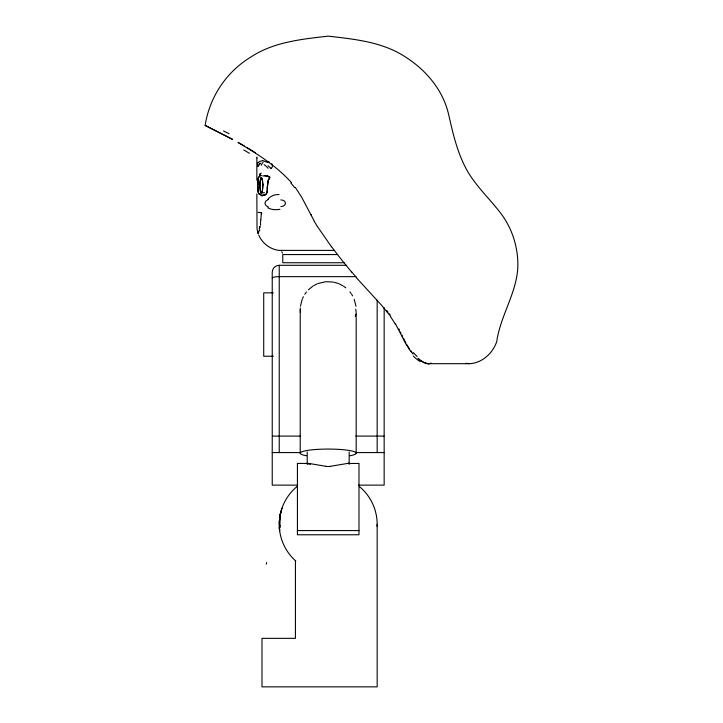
<?xml version="1.0" encoding="UTF-8"?>
<svg xmlns="http://www.w3.org/2000/svg" width="723" height="723" viewBox="0 0 723 723"><rect width="100%" height="100%" fill="white"/><g stroke="black" fill="none" stroke-linecap="round" stroke-linejoin="round"><path stroke-width="1.08" d="M256.846 157.994L256.846 180.199M257.912 185.847L257.912 183.344M259.928 186.633L259.973 183.109M262.838 184.365A15.129 6.146 90 0 1 262.856 185.477L262.377 190.863M300.298 307.899L300.334 312.219M267.329 189.453L267.356 188.857M267.356 188.938L267.447 187.374M267.139 191.694L267.338 189.254M259.991 182.82L261.13 177.587L262.476 180.596M260.027 182.151L259.964 183.262A14.785 4.383 90 0 0 259.855 185.45M267.501 186.724L268.296 181.229M257.623 164.609L257.74 166.407A3.009 0.488 -88.8 0 1 257.695 166.163L257.587 165.675M279.611 518.246L281.916 508.305M260.226 180.262L260.181 180.551A10.8 3.398 89.7 0 0 259.982 182.115M300.452 306.2L302.187 299.277M262.44 190.538L261.491 193.258A2.332 0.804 -88.1 0 1 261.003 193.258L259.964 187.519M280.334 513.963L279.277 522.123L279.656 530.727M257.731 163.904L257.587 165.558M260.018 227.266L260.108 226.778M280.054 515.354L280.425 513.556M267.085 192.047L266.832 193.05A3.362 1.681 -89.4 0 1 266.552 193.719L264.501 195.093M260.687 223.94L260.416 225.287M268.079 182.16L268.188 181.663M280.452 513.429L280.669 512.544M355.3 316.403L355.716 314.668M232.083 139.25L205.142 125.422C209.516 97.298 226.136 72.164 250.447 57.307C273.348 41.97 301.554 39.205 328.197 36.15C354.848 39.205 383.054 41.97 405.946 57.307C426.886 70.727 443.777 91.206 448.956 115.933C453.402 135.337 457.957 155.102 468.215 172.417C477.198 187.302 490.031 199.25 500.533 213.023C511.523 227.284 517.415 244.97 517.858 262.928C518.4 290.773 500.578 314.415 496.746 341.527C492.86 353.213 481.952 363.308 469.272 363.687L428.387 363.687M259.331 229.923L258.274 233.755A25.188 25.188 0 0 1 257.017 228.341L256.846 193.863M258.328 232.21L258.192 233.402M281.69 508.974L281.925 508.296M302.566 298.427L303.344 296.728M260.199 190.52L260.244 190.8A6.85 2.241 -89.3 0 0 260.434 191.794A6.724 2.223 -89.2 0 0 260.479 192.029A4.284 1.437 -88.9 0 0 260.705 192.734L261.247 193.366L261.862 192.67A4.211 1.473 -88.5 0 0 262.078 192.047A6.859 2.458 -89 0 0 262.359 190.836M269.408 178.698L269.787 177.252L269.308 178.879M258.174 162.594L260 161.31L262.594 160.696M260.316 163.389L257.912 166.462M304.781 294.27L306.48 291.938M259.295 164.455L259.937 163.705M308.414 289.787L312.887 286.154M260.144 163.525L260.379 163.344A20.886 7.438 73 0 1 260.632 163.181M313.71 285.675L317.054 283.949M259.665 176.005L258.174 178.084L257.912 183.967M260.407 175.743L258.364 177.415L257.912 182.802M268.332 199.476L266.01 200.858L265.007 202.847A1.473 0.687 -90 0 0 265.007 203.624L266.01 205.621L268.332 207.004M264.952 194.966L266.498 193.791L267.221 190.989A20.352 10.484 -89.9 0 0 267.302 189.697M317.903 283.561L325.684 281.708L333.294 282.06M280.831 206.579C286.959 206.426 286.904 200.045 280.822 199.9M431.369 363.28L428.649 363.687M431.016 363.28L428.802 363.687M260.84 175.653L261.518 175.562M261.889 195.12L264.085 195.165M330.303 466.326L347.374 463.461L358.979 463.461L358.979 534.776L297.424 534.776L297.424 463.452L308.694 463.434M263.543 195.219L263.009 195.228M334.613 250.393L279.051 250.393C270.149 249.363 262.124 243.262 258.735 234.966M337.063 254.568L282.756 254.568L282.783 262.738L344.076 262.738M297.713 485.124L272.237 485.124L272.237 272.291A6.995 6.995 0 0 1 279.232 265.296L346.769 265.296M355.779 276.647L279.232 276.647A6.995 1.319 0 0 0 272.237 277.966M273.393 292.86L263.714 292.851L263.714 356.258L273.393 356.258M272.417 436.096L300.623 436.096M355.779 436.096L383.976 436.096M272.237 452.58L300.66 452.58M355.743 452.58L384.157 452.58M358.689 485.124L384.157 485.124L384.157 307.618M297.424 530.574L358.979 530.574M267.483 161.988L269.381 162.097M258.138 212.345L261.039 212.661A10.953 3.552 82.9 0 1 261.202 212.643M326.1 466.326L309.028 463.461M264.717 175.562L267.862 176.032M465.856 363.289L469.272 363.687M266.453 175.752L268.278 176.159M334.162 282.268L338.5 283.561M261.265 195.002L259.123 194.017L258.174 192.345A3.38 0.696 -89.2 0 1 258.039 191.532L257.93 188.866M267.501 161.916A19.485 9.914 -70.7 0 1 266.245 161.78L263.38 160.795A22.973 8.351 67.5 0 0 262.576 160.651M265.233 161.428L265.983 161.708A19.575 10.032 -73.8 0 0 266.471 161.871M205.142 125.422L232.535 139.25M339.349 283.949L342.693 285.675M260.018 194.577L259.34 194.189M261.202 212.725L261.265 212.752A2.729 0.958 89 0 1 261.518 212.887A1.573 0.569 90 0 1 261.708 213.782L261.708 213.863M238.165 142.377L239.557 143.172M238.12 142.63C257.37 153.818 276.557 166.019 291.541 182.72M240.253 143.57L244.51 146.037M269.092 176.502L269.715 177.072M246.67 147.329L248.134 148.206M248.857 148.649L255.517 152.824M269.254 176.611L269.435 176.746A1.789 1.003 88.3 0 1 269.706 177.081M343.506 286.154L345.838 287.853M417.84 358.265L418.888 359.132M259.214 194.089L258.174 192.309M413.086 354.125L409.073 349.137M356.593 277.957L381.563 305.233L390.727 316.511M386.715 310.438L388.07 312.119M411.848 352.038L410.736 350.628M389.417 313.845L390.086 314.722M331.459 246.805L317.442 226.507M295.318 187.411L301.69 197.225L314.397 221.41M349.923 291.938L351.053 293.493M271.785 163.705L272.345 164.844A2.133 1.329 89.9 0 1 272.444 165.468L272.444 165.684M281.699 251.776L282.503 253.122M406.968 344.907L407.492 345.793A39.638 15.364 74.7 0 0 409.643 349.092M351.622 294.27L352.58 295.906M406.371 344.916L395.544 323.976M405.937 343.073L404.916 341.148M398.915 328.974L399.43 329.977M404.419 340.162L403.425 338.165M400.443 332.02L400.949 333.059M401.943 335.111L402.44 336.132M354.216 299.277L355.951 306.2M279.602 530.302L279.485 529.227M260.181 190.339L260.153 190.086A11.469 3.525 -89.8 0 1 260.036 188.739L259.928 186.561A15.843 4.51 -90 0 1 259.946 185.45M258.066 191.586L257.921 188.278A30.411 5.278 -90 0 1 257.912 186.914L257.912 185.694M279.494 529.344L279.394 528.233L279.467 529.119M279.394 528.314L279.331 527.438M279.376 528.07L279.34 527.564M262.801 183.985L262.332 179.837A6.272 2.277 89.2 0 0 262.169 179.141A7.122 2.576 89.1 0 0 262.115 178.888M262.82 184.365L262.729 182.72A11.487 4.437 89.8 0 0 262.557 181.084A11.595 4.428 89.8 0 0 262.503 180.56M262.811 184.284L262.838 185.468M257.93 188.486L257.912 186.633M377.162 300.226L377.162 452.58M377.162 524.302L377.162 686.85L261.997 686.85L261.997 638.346L295.427 638.346L295.427 560.687M356.177 314.315L356.177 453.176M349.182 451.974L349.182 464.085M307.212 451.974L307.212 464.085M300.217 309.58L300.217 453.176M279.232 265.296L279.232 452.58M257.912 184.284L257.912 184.754M280.904 511.107A52.3 4.112 -85.6 0 1 281.039 512.453M266.236 564.22A141.139 0.569 -74.1 0 1 266.724 562.512M279.566 529.525A8.143 0.94 87.6 0 1 279.485 528.64M280.28 527.374A21.753 7.384 -86.6 0 1 280.199 525.612M279.982 525.585A27.962 14.496 -82.3 0 1 280.325 518.292M280.081 515.888A14.306 4.483 -80.7 0 1 280.172 515.4M295.788 561.003A48.965 48.965 0 0 1 297.243 486.362M359.629 486.751A48.965 48.965 0 0 1 377.117 526.498M311.396 214.812A71.261 0.551 4.5 0 1 311.035 214.785M259.792 226.498A10.691 1.365 -84.9 0 1 259.322 228.595M259.819 229.797A11.731 0.868 -83.1 0 1 259.684 230.266M259.376 228.242A18.202 2.82 -71.9 0 1 259.656 226.661M260.886 219.837A25.061 6.525 -87.7 0 1 260.361 223.19M261.238 213.863A13.918 4.266 -89 0 1 260.768 219.638M262.422 190.321A10.637 4.004 -89.6 0 0 262.63 188.748L262.765 187.673A14.189 5.603 -90 0 0 262.774 185.477M262.106 178.888A4.582 1.618 88.8 0 0 261.843 178.174L261.518 177.704A2.323 0.804 88.1 0 0 261.012 177.659L260.714 178.156A4.076 1.392 88.6 0 0 260.479 178.843A6.724 2.241 89.1 0 0 260.235 180.036M259.647 175.978A39.973 12.029 56.5 0 1 260.054 175.662M259.674 175.083A53.601 14.559 42.3 0 1 260.479 174.333M262.557 175.879A58.852 13.141 31.2 0 1 267.167 176.313M267.944 176.584A18.012 8.522 70.3 0 1 268.829 177.008M268.766 176.484A8.459 4.392 80.6 0 1 269.146 176.71M267.917 181.455A8.08 4.916 85.7 0 1 268.947 178.988M267.32 187.356A24.148 13.312 89.6 0 1 267.908 182.06M264.482 195.165A23.805 9.354 -68.3 0 1 263.931 195.246M263.877 195.391A28.188 10.872 -66.1 0 1 263.515 195.391M262.458 196.05A43.66 14.713 -52.1 0 1 261.753 195.779M261.455 195.517A54.189 15.49 -38.7 0 1 260.886 195.337M261.301 165.305A28.857 10.276 72.3 0 1 263.19 162.205M257.587 164.293A4.455 0.84 87.6 0 1 257.713 163.642M264.103 164.672A22.314 8.269 66.5 0 1 268.052 168.269M268.043 165.712A31.64 12.381 73.5 0 1 268.323 166.001L270.519 168.079A3.308 1.988 -86.3 0 0 271.062 168.215M272.372 165.694A2.386 1.428 -87.6 0 1 271.062 168.296M257.623 163.326A7.899 1.771 83.5 0 1 258.147 162.395M259.991 175.553A48.947 13.773 45.6 0 1 260.551 175.328M259.485 174.216A60.117 13.963 32.8 0 1 261.328 173.149M268.296 176.502A12.11 6.019 75.4 0 1 269.083 176.936M267.989 180.949A8.83 5.468 84.6 0 1 268.983 178.852M267.176 188.82A40.09 21.112 90 0 1 267.32 186.67M264.871 195.4A19.964 8.333 -75.2 0 1 264.031 195.418M264.41 192.661A51.17 14.46 -37.9 0 1 261.789 192.878M306.48 455.761A27.98 4.103 0 0 1 309.11 450.176A27.98 4.103 0 0 1 347.293 450.176A27.98 4.103 0 0 1 349.923 455.761M355.716 309.218A27.98 26.67 0 0 1 356.177 314.071M330.339 466.443A18.165 7.347 0 0 1 326.064 466.443M307.944 463.967A18.934 2.811 25.4 0 1 310.393 464.274M307.284 463.814A18.292 2.991 29.5 0 1 307.42 463.696M349.028 463.669A18.292 2.982 -30 0 1 349.11 463.814M348.341 463.063A18.816 3.064 -29 0 1 348.974 463.696M428.631 363.814A67.763 21.573 69.8 0 1 425.856 363.371M418.861 358.96A70.384 22.178 68.8 0 0 425.757 363.036A67.456 21.636 69.2 0 0 428.35 363.561M417.117 356.511A63.19 20.307 69.6 0 1 413.384 352.562M223.515 130.953A145.323 20.226 37.1 0 1 229.046 133.719M243.75 149.95A145.558 15.084 35.2 0 1 249.39 153.294M290.845 183.027A107.402 77.207 6 0 1 294.659 187.646M317.343 226.489A78.635 29.417 48.8 0 1 314.297 221.383M351.622 272.002A115.87 26.634 51.5 0 1 331.631 246.787M356.656 277.65A106.561 28.378 51.8 0 1 351.676 271.893M390.51 316.764A87.926 67.42 87.4 0 1 395.291 324.22M409.119 348.82A39.882 15.391 74.4 0 1 406.453 344.6M420.009 361.464A64.835 22.079 71 0 1 413.267 356.014M425.811 363.317A70.447 22.54 69 0 1 419.765 360.235M257.108 157.985A7.357 0.587 -89.6 0 1 256.891 157.153M279.946 209.299A41.175 23.479 -52.1 0 1 267.79 207.772M268.034 199.051A41.193 23.118 61.3 0 1 279.087 194.55"/></g></svg>
